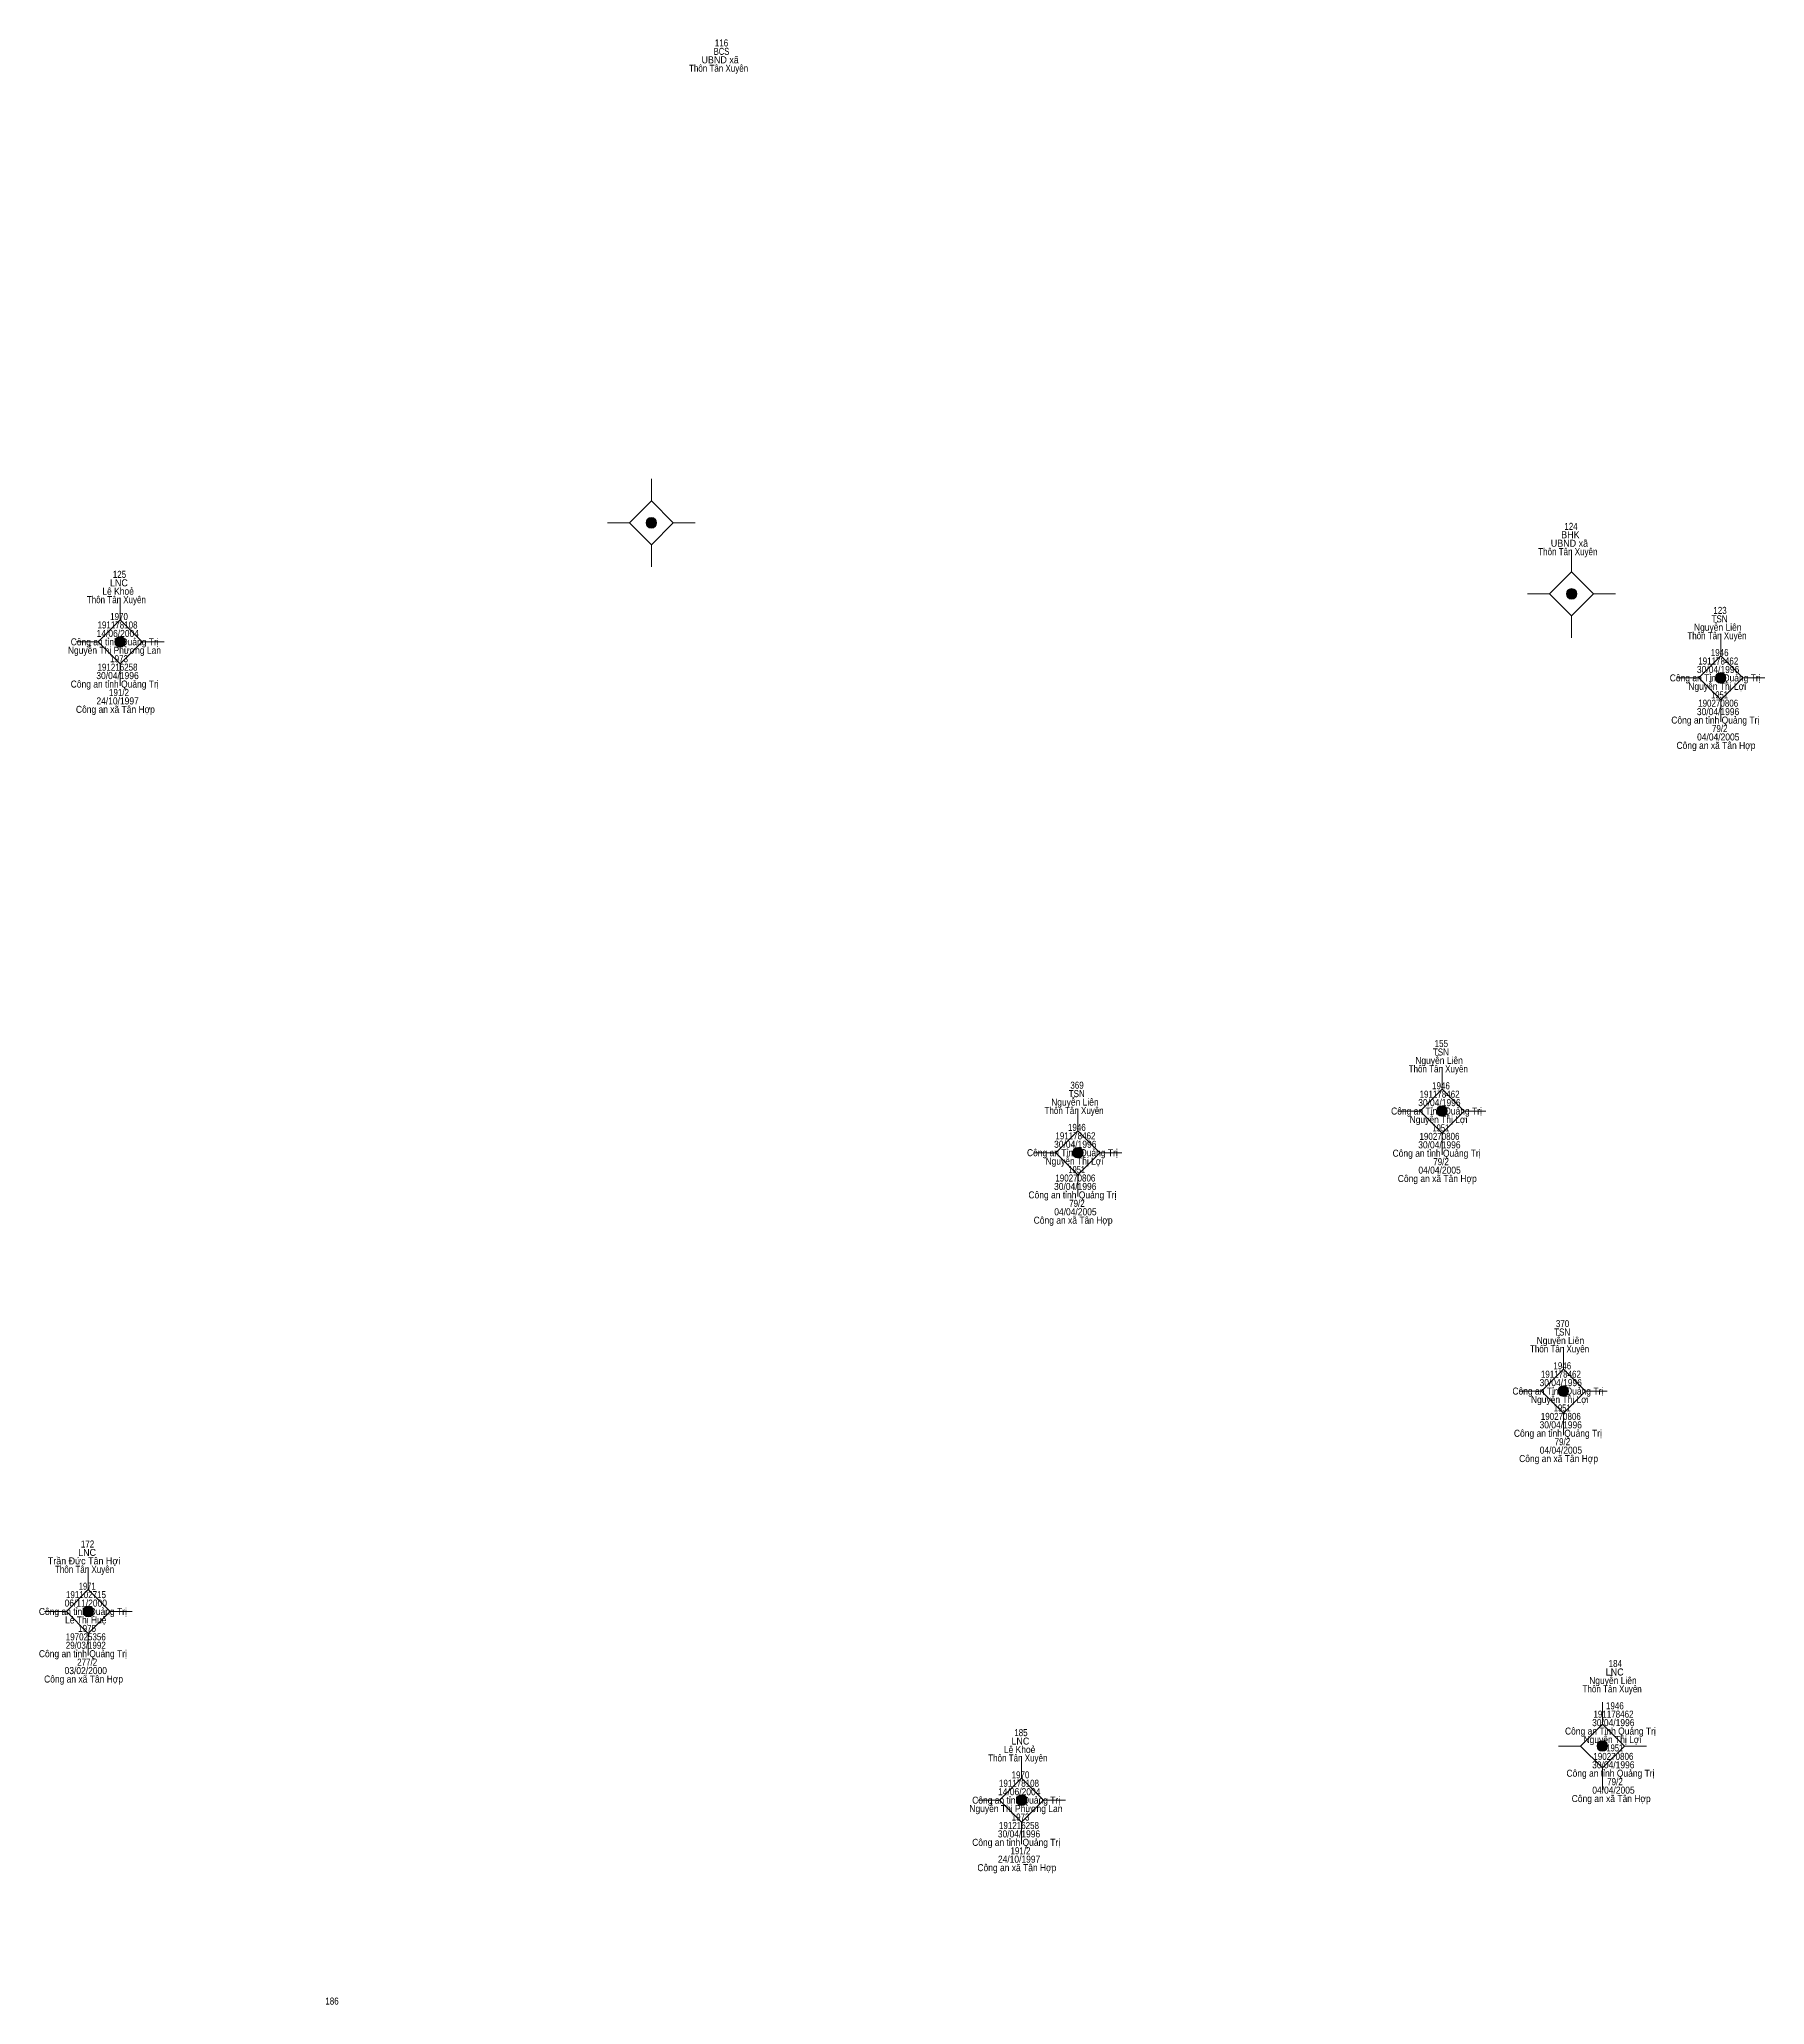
# Model space of a CAD drawing. Header units: metres. Extents: x 550999 to 552168, y 1840994 to 1841978.
# Drawn here: x 551619.7 to 551717.8, y 1841340 to 1841451.8 of the extents above; entities that cross this region are included whole.
import ezdxf
from ezdxf.enums import TextEntityAlignment as Align

# ---------------------------------------------------------------- set-up
doc = ezdxf.new("R2010")
doc.units = ezdxf.units.M
doc.header["$LTSCALE"] = 0.16
doc.layers.add('11', color=7, linetype='Continuous', lineweight=13)
doc.layers.add('15', color=7, linetype='Continuous')

msp = doc.modelspace()

# ---------------------------------------------------------------- hatches: boundary and pattern name
at = {"layer": '11'}
for points in [[(551654.7795, 1841424.32, 1), (551654.1795, 1841424.32, 1)], [(551707.1195, 1841420.28, 1), (551706.5195, 1841420.28, 1)], [(551624.5695, 1841417.55, 1), (551623.9695, 1841417.55, 1)], [(551715.5995, 1841415.5, 1), (551714.9995, 1841415.5, 1)], [(551699.7495, 1841390.86, 1), (551699.1495, 1841390.86, 1)], [(551679.0395, 1841388.49, 1), (551678.4395, 1841388.49, 1)], [(551706.6495, 1841374.93, 1), (551706.0495, 1841374.93, 1)], [(551622.7595, 1841362.39, 1), (551622.1595, 1841362.39, 1)], [(551708.8695, 1841354.74, 1), (551708.2695, 1841354.74, 1)], [(551675.8395, 1841351.66, 1), (551675.2395, 1841351.66, 1)]]:
    msp.add_hatch(color=256, dxfattribs=at).paths.add_polyline_path(points)

# ---------------------------------------------------------------- linework, layer by layer
for p, q in [((551654.48, 1841426.82), (551654.48, 1841425.57)), ((551653.23, 1841424.32), (551651.98, 1841424.32)), ((551656.98, 1841424.32), (551655.73, 1841424.32)), ((551654.48, 1841423.07), (551654.48, 1841421.82)), ((551706.82, 1841422.78), (551706.82, 1841421.53)), ((551624.27, 1841420.05), (551624.27, 1841418.8)), ((551705.57, 1841420.28), (551704.32, 1841420.28)), ((551709.32, 1841420.28), (551708.07, 1841420.28)), ((551706.82, 1841419.03), (551706.82, 1841417.78)), ((551715.3, 1841418), (551715.3, 1841416.75)), ((551623.02, 1841417.55), (551621.77, 1841417.55)), ((551626.77, 1841417.55), (551625.52, 1841417.55)), ((551624.27, 1841416.3), (551624.27, 1841415.05)), ((551714.05, 1841415.5), (551712.8, 1841415.5)), ((551717.8, 1841415.5), (551716.55, 1841415.5)), ((551715.3, 1841414.25), (551715.3, 1841413)), ((551699.45, 1841393.36), (551699.45, 1841392.11)), ((551678.74, 1841390.99), (551678.74, 1841389.74)), ((551698.2, 1841390.86), (551696.95, 1841390.86)), ((551701.95, 1841390.86), (551700.7, 1841390.86)), ((551699.45, 1841389.61), (551699.45, 1841388.36)), ((551677.49, 1841388.49), (551676.24, 1841388.49)), ((551681.24, 1841388.49), (551679.99, 1841388.49)), ((551678.74, 1841387.24), (551678.74, 1841385.99)), ((551706.35, 1841377.43), (551706.35, 1841376.18)), ((551705.1, 1841374.93), (551703.85, 1841374.93)), ((551708.85, 1841374.93), (551707.6, 1841374.93)), ((551706.35, 1841373.68), (551706.35, 1841372.43)), ((551622.46, 1841364.89), (551622.46, 1841363.64)), ((551621.21, 1841362.39), (551619.96, 1841362.39)), ((551624.96, 1841362.39), (551623.71, 1841362.39)), ((551622.46, 1841361.14), (551622.46, 1841359.89)), ((551708.57, 1841357.24), (551708.57, 1841355.99)), ((551675.54, 1841354.16), (551675.54, 1841352.91)), ((551707.32, 1841354.74), (551706.07, 1841354.74)), ((551711.07, 1841354.74), (551709.82, 1841354.74)), ((551708.57, 1841353.49), (551708.57, 1841352.24)), ((551674.29, 1841351.66), (551673.04, 1841351.66)), ((551678.04, 1841351.66), (551676.79, 1841351.66)), ((551675.54, 1841350.41), (551675.54, 1841349.16))]:
    msp.add_line(p, q, dxfattribs=at)
for points in [[(551654.48, 1841425.57), (551653.23, 1841424.32), (551654.48, 1841423.07), (551655.73, 1841424.32)], [(551706.82, 1841421.53), (551705.57, 1841420.28), (551706.82, 1841419.03), (551708.07, 1841420.28)], [(551624.27, 1841418.8), (551623.02, 1841417.55), (551624.27, 1841416.3), (551625.52, 1841417.55)], [(551715.3, 1841416.75), (551714.05, 1841415.5), (551715.3, 1841414.25), (551716.55, 1841415.5)], [(551699.45, 1841392.11), (551698.2, 1841390.86), (551699.45, 1841389.61), (551700.7, 1841390.86)], [(551678.74, 1841389.74), (551677.49, 1841388.49), (551678.74, 1841387.24), (551679.99, 1841388.49)], [(551706.35, 1841376.18), (551705.1, 1841374.93), (551706.35, 1841373.68), (551707.6, 1841374.93)], [(551622.46, 1841363.64), (551621.21, 1841362.39), (551622.46, 1841361.14), (551623.71, 1841362.39)], [(551708.57, 1841355.99), (551707.32, 1841354.74), (551708.57, 1841353.49), (551709.82, 1841354.74)], [(551675.54, 1841352.91), (551674.29, 1841351.66), (551675.54, 1841350.41), (551676.79, 1841351.66)]]:
    msp.add_lwpolyline(points, close=True, dxfattribs=at)
for centre in [(551654.4795, 1841424.32), (551706.8195, 1841420.28), (551624.2695, 1841417.55), (551715.2995, 1841415.5), (551699.4495, 1841390.86), (551678.7395, 1841388.49), (551706.3495, 1841374.93), (551622.4595, 1841362.39), (551708.5695, 1841354.74), (551675.5395, 1841351.66)]:
    msp.add_circle(centre, 0.3, dxfattribs=at)

# ---------------------------------------------------------------- texts
at = {"layer": '15'}
for s, width, p in [('BCS', 0.8, (551658.47, 1841450.94)), ('116', 0.85, (551658.47, 1841451.42)), ('Thôn Tân Xuyên', 0.85, (551658.305, 1841449.98)), ('UBND xã', 0.95, (551658.395, 1841450.46)), ('UBND xã', 0.95, (551706.695, 1841422.96)), ('BHK', 0.95, (551706.75, 1841423.44)), ('124', 0.85, (551706.785, 1841423.92)), ('Thôn Tân Xuyên', 0.85, (551706.605, 1841422.48)), ('LNC', 0.95, (551624.2, 1841420.71)), ('125', 0.85, (551624.23, 1841421.19)), ('Thôn Tân Xuyên', 0.85, (551624.055, 1841419.75)), ('Lê Khoẻ', 0.9, (551624.155, 1841420.23)), ('1970', 0.85, (551624.205, 1841418.79)), ('TSN', 0.85, (551715.235, 1841418.66)), ('123', 0.85, (551715.26, 1841419.14)), ('Công an tỉnh Quảng Trị', 0.9, (551623.96, 1841417.35)), ('14/06/2004', 0.9, (551624.135, 1841417.83)), ('191178108', 0.85, (551624.12, 1841418.31)), ('Thôn Tân Xuyên', 0.85, (551715.085, 1841417.7)), ('Nguyễn Liên', 0.9, (551715.13, 1841418.18)), ('Nguyễn Thị Phương Lan', 0.9, (551623.945, 1841416.87)), ('1973', 0.85, (551624.21, 1841416.39)), ('191178462', 0.85, (551715.16, 1841416.26)), ('1946', 0.85, (551715.24, 1841416.74)), ('30/04/1996', 0.9, (551624.12, 1841415.43)), ('191216258', 0.85, (551624.12, 1841415.91)), ('Công an Tỉnh Quảng Trị', 0.9, (551714.985, 1841415.3)), ('30/04/1996', 0.9, (551715.15, 1841415.78)), ('Công an tỉnh Quảng Trị', 0.9, (551623.96, 1841414.95)), ('24/10/1997', 0.9, (551624.125, 1841413.99)), ('191/2', 0.85, (551624.205, 1841414.47)), ('Nguyễn Thị Lợi', 0.9, (551715.1, 1841414.82)), ('1951', 0.8, (551715.235, 1841414.34)), ('Công an xã Tân Hợp', 0.9, (551624, 1841413.51)), ('Công an tỉnh Quảng Trị', 0.9, (551714.99, 1841412.9)), ('30/04/1996', 0.9, (551715.15, 1841413.38)), ('190270806', 0.85, (551715.155, 1841413.86)), ('04/04/2005', 0.9, (551715.16, 1841411.94)), ('79/2', 0.85, (551715.245, 1841412.42)), ('Công an xã Tân Hợp', 0.9, (551715.03, 1841411.46)), ('TSN', 0.85, (551699.385, 1841394.02)), ('155', 0.85, (551699.41, 1841394.5)), ('Thôn Tân Xuyên', 0.85, (551699.235, 1841393.06)), ('Nguyễn Liên', 0.9, (551699.28, 1841393.54)), ('TSN', 0.85, (551678.675, 1841391.65)), ('369', 0.85, (551678.69, 1841392.13)), ('191178462', 0.85, (551699.31, 1841391.62)), ('1946', 0.85, (551699.39, 1841392.1)), ('Thôn Tân Xuyên', 0.85, (551678.525, 1841390.69)), ('Nguyễn Liên', 0.9, (551678.57, 1841391.17)), ('Công an Tỉnh Quảng Trị', 0.9, (551699.135, 1841390.66)), ('30/04/1996', 0.9, (551699.3, 1841391.14)), ('1946', 0.85, (551678.68, 1841389.73)), ('Nguyễn Thị Lợi', 0.9, (551699.25, 1841390.18)), ('1951', 0.8, (551699.385, 1841389.7)), ('Công an Tỉnh Quảng Trị', 0.9, (551678.425, 1841388.29)), ('30/04/1996', 0.9, (551678.59, 1841388.77)), ('191178462', 0.85, (551678.6, 1841389.25)), ('Công an tỉnh Quảng Trị', 0.9, (551699.14, 1841388.26)), ('30/04/1996', 0.9, (551699.3, 1841388.74)), ('190270806', 0.85, (551699.305, 1841389.22)), ('Nguyễn Thị Lợi', 0.9, (551678.54, 1841387.81)), ('1951', 0.8, (551678.675, 1841387.33)), ('04/04/2005', 0.9, (551699.31, 1841387.3)), ('79/2', 0.85, (551699.395, 1841387.78)), ('30/04/1996', 0.9, (551678.59, 1841386.37)), ('190270806', 0.85, (551678.595, 1841386.85)), ('Công an xã Tân Hợp', 0.9, (551699.18, 1841386.82)), ('Công an tỉnh Quảng Trị', 0.9, (551678.43, 1841385.89)), ('04/04/2005', 0.9, (551678.6, 1841384.93)), ('79/2', 0.85, (551678.685, 1841385.41)), ('Công an xã Tân Hợp', 0.9, (551678.47, 1841384.45)), ('370', 0.85, (551706.305, 1841378.57)), ('Thôn Tân Xuyên', 0.85, (551706.135, 1841377.13)), ('Nguyễn Liên', 0.9, (551706.18, 1841377.61)), ('TSN', 0.85, (551706.285, 1841378.09)), ('1946', 0.85, (551706.29, 1841376.17)), ('30/04/1996', 0.9, (551706.2, 1841375.21)), ('191178462', 0.85, (551706.21, 1841375.69)), ('Công an Tỉnh Quảng Trị', 0.9, (551706.035, 1841374.73)), ('Nguyễn Thị Lợi', 0.9, (551706.15, 1841374.25)), ('1951', 0.8, (551706.285, 1841373.77)), ('30/04/1996', 0.9, (551706.2, 1841372.81)), ('190270806', 0.85, (551706.205, 1841373.29)), ('Công an tỉnh Quảng Trị', 0.9, (551706.04, 1841372.33)), ('79/2', 0.85, (551706.295, 1841371.85)), ('Công an xã Tân Hợp', 0.9, (551706.08, 1841370.89)), ('04/04/2005', 0.9, (551706.21, 1841371.37)), ('172', 0.85, (551622.415, 1841366.03)), ('Trần Đức Tân Hợi', 0.95, (551622.215, 1841365.07)), ('LNC', 0.95, (551622.39, 1841365.55)), ('Thôn Tân Xuyên', 0.85, (551622.245, 1841364.59)), ('06/11/2000', 0.9, (551622.315, 1841362.67)), ('191102715', 0.85, (551622.325, 1841363.15)), ('1971', 0.8, (551622.395, 1841363.63)), ('Công an tỉnh Quảng Trị', 0.9, (551622.15, 1841362.19)), ('Lê Thị Huệ', 0.9, (551622.315, 1841361.71)), ('197025356', 0.85, (551622.315, 1841360.75)), ('1975', 0.85, (551622.39, 1841361.23)), ('Công an tỉnh Quảng Trị', 0.9, (551622.15, 1841359.79)), ('29/03/1992', 0.85, (551622.315, 1841360.27)), ('277/2', 0.85, (551622.395, 1841359.31)), ('184', 0.85, (551709.305, 1841359.23)), ('Công an xã Tân Hợp', 0.9, (551622.19, 1841358.35)), ('03/02/2000', 0.9, (551622.315, 1841358.83)), ('Nguyễn Liên', 0.9, (551709.17, 1841358.27)), ('LNC', 0.95, (551709.27, 1841358.75)), ('Thôn Tân Xuyên', 0.85, (551709.125, 1841357.79)), ('30/04/1996', 0.9, (551709.19, 1841355.87)), ('191178462', 0.85, (551709.2, 1841356.35)), ('1946', 0.85, (551709.28, 1841356.83)), ('LNC', 0.95, (551675.47, 1841354.82)), ('185', 0.85, (551675.5, 1841355.3)), ('Công an Tỉnh Quảng Trị', 0.9, (551709.025, 1841355.39)), ('Nguyễn Thị Lợi', 0.9, (551709.14, 1841354.91)), ('Thôn Tân Xuyên', 0.85, (551675.325, 1841353.86)), ('Lê Khoẻ', 0.9, (551675.425, 1841354.34)), ('190270806', 0.85, (551709.195, 1841353.95)), ('1951', 0.8, (551709.275, 1841354.43)), ('1970', 0.85, (551675.475, 1841352.9)), ('Công an tỉnh Quảng Trị', 0.9, (551709.03, 1841352.99)), ('30/04/1996', 0.9, (551709.19, 1841353.47)), ('79/2', 0.85, (551709.285, 1841352.51)), ('Công an tỉnh Quảng Trị', 0.9, (551675.23, 1841351.46)), ('14/06/2004', 0.9, (551675.405, 1841351.94)), ('191178108', 0.85, (551675.39, 1841352.42)), ('Công an xã Tân Hợp', 0.9, (551709.07, 1841351.55)), ('04/04/2005', 0.9, (551709.2, 1841352.03)), ('Nguyễn Thị Phương Lan', 0.9, (551675.215, 1841350.98)), ('1973', 0.85, (551675.48, 1841350.5)), ('30/04/1996', 0.9, (551675.39, 1841349.54)), ('191216258', 0.85, (551675.39, 1841350.02)), ('Công an tỉnh Quảng Trị', 0.9, (551675.23, 1841349.06)), ('24/10/1997', 0.9, (551675.395, 1841348.1)), ('191/2', 0.85, (551675.475, 1841348.58)), ('Công an xã Tân Hợp', 0.9, (551675.27, 1841347.62)), ('186', 0.85, (551636.32, 1841340.03))]:
    msp.add_text(s, height=0.4, dxfattribs=dict(at, width=width)).set_placement(p, align=Align.CENTER)

doc.saveas('drawing.dxf')
